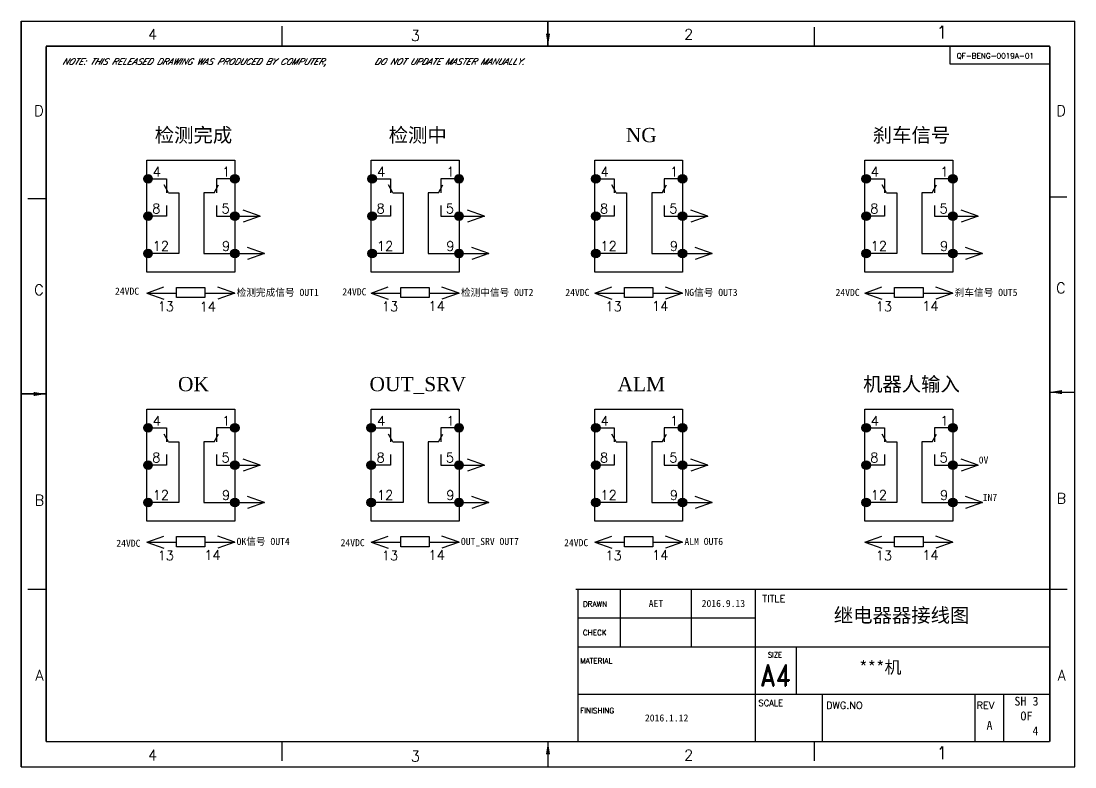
# Model space of a CAD drawing. Extents: x -1417 to 656, y -652 to 1340.
# Drawn here: x -639.8 to -342.8, y -652.2 to -442.2 of the extents above; entities that cross this region are included whole.
import ezdxf
from ezdxf.enums import TextEntityAlignment as Align

# ---------------------------------------------------------------- set-up
doc = ezdxf.new("R2010")
doc.units = 0
doc.header["$LTSCALE"] = 4
doc.layers.get('0').update_dxf_attribs({"linetype": 'CONTINUOUS'})
for name, color, linetype in [('DIM', 253, 'CONTINUOUS'), ('FRAME', 6, 'CONTINUOUS'), ('OUT', 7, 'CONTINUOUS'), ('SCREW', 3, 'CONTINUOUS')]:
    doc.layers.add(name, color=color, linetype=linetype)
doc.styles.add('DIMENSION', font='romans.shx')
doc.styles.add('ROMAND', font='romand')
doc.styles.get("Standard").update_dxf_attribs({"font": ''})
doc.styles.add('STANDARD0', font='times.ttf')
doc.styles.add('STANDARD2', font='SIMPLEX', dxfattribs={"oblique": 20})
doc.styles.add('STANDARD3', font='SIMPLEX', dxfattribs={"width": 0.8})
doc.styles.add('VERTICALBIGFONT', font='txt.shx', dxfattribs={"bigfont": 'bigfont.shx'})
doc.styles.get('Standard').set_extended_font_data('SimSun')
doc.dimstyles.get("Standard").update_dxf_attribs({"dimtxt": 2, "dimasz": 0.18, "dimexe": 0.18, "dimexo": 0.0625, "dimtad": 0, "dimtih": 1, "dimtoh": 1, "dimdec": 4, "dimdsep": 46, "dimlunit": 6, "dimtxsty": 'Standard', "dimcen": 0.09, "dimclrt": 3, "dimadec": 0, "dimazin": 0, "dimtfac": 1, "dimtdec": 4, "dimtofl": 0, "dimtmove": 0, "dimatfit": 3, "dimfxl": 0, "dimtolj": 1, "dimtzin": 0, "dimarcsym": 0})

msp = doc.modelspace()

# ---------------------------------------------------------------- hatches: boundary and pattern name
at = {"layer": 'SCREW'}
h = msp.add_hatch(color=0, dxfattribs=at)
edge = h.paths.add_edge_path()
edge.add_arc((-604.05, -486.66), 1.21, 0, 360)
h = msp.add_hatch(color=0, dxfattribs=at)
edge = h.paths.add_edge_path()
edge.add_arc((-579.62, -486.66), 1.21, 0, 360)
h = msp.add_hatch(color=0, dxfattribs=at)
edge = h.paths.add_edge_path()
edge.add_arc((-540.85, -486.66), 1.21, 0, 360)
h = msp.add_hatch(color=0, dxfattribs=at)
edge = h.paths.add_edge_path()
edge.add_arc((-516.41, -486.66), 1.21, 0, 360)
h = msp.add_hatch(color=0, dxfattribs=at)
edge = h.paths.add_edge_path()
edge.add_arc((-477.85, -486.66), 1.21, 0, 360)
h = msp.add_hatch(color=0, dxfattribs=at)
edge = h.paths.add_edge_path()
edge.add_arc((-453.41, -486.66), 1.21, 0, 360)
h = msp.add_hatch(color=0, dxfattribs=at)
edge = h.paths.add_edge_path()
edge.add_arc((-401.69, -486.66), 1.21, 0, 360)
h = msp.add_hatch(color=0, dxfattribs=at)
edge = h.paths.add_edge_path()
edge.add_arc((-377.26, -486.66), 1.21, 0, 360)
h = msp.add_hatch(color=0, dxfattribs=at)
edge = h.paths.add_edge_path()
edge.add_arc((-604.05, -497.16), 1.21, 0, 360)
h = msp.add_hatch(color=0, dxfattribs=at)
edge = h.paths.add_edge_path()
edge.add_arc((-579.62, -497.16), 1.21, 0, 360)
h = msp.add_hatch(color=0, dxfattribs=at)
edge = h.paths.add_edge_path()
edge.add_arc((-540.85, -497.16), 1.21, 0, 360)
h = msp.add_hatch(color=0, dxfattribs=at)
edge = h.paths.add_edge_path()
edge.add_arc((-516.41, -497.16), 1.21, 0, 360)
h = msp.add_hatch(color=0, dxfattribs=at)
edge = h.paths.add_edge_path()
edge.add_arc((-477.85, -497.16), 1.21, 0, 360)
h = msp.add_hatch(color=0, dxfattribs=at)
edge = h.paths.add_edge_path()
edge.add_arc((-453.41, -497.16), 1.21, 0, 360)
h = msp.add_hatch(color=0, dxfattribs=at)
edge = h.paths.add_edge_path()
edge.add_arc((-401.69, -497.16), 1.21, 0, 360)
h = msp.add_hatch(color=0, dxfattribs=at)
edge = h.paths.add_edge_path()
edge.add_arc((-377.26, -497.16), 1.21, 0, 360)
h = msp.add_hatch(color=0, dxfattribs=at)
edge = h.paths.add_edge_path()
edge.add_arc((-604.05, -507.66), 1.21, 0, 360)
h = msp.add_hatch(color=0, dxfattribs=at)
edge = h.paths.add_edge_path()
edge.add_arc((-579.62, -507.66), 1.21, 0, 360)
h = msp.add_hatch(color=0, dxfattribs=at)
edge = h.paths.add_edge_path()
edge.add_arc((-540.85, -507.66), 1.21, 0, 360)
h = msp.add_hatch(color=0, dxfattribs=at)
edge = h.paths.add_edge_path()
edge.add_arc((-516.41, -507.66), 1.21, 0, 360)
h = msp.add_hatch(color=0, dxfattribs=at)
edge = h.paths.add_edge_path()
edge.add_arc((-477.85, -507.66), 1.21, 0, 360)
h = msp.add_hatch(color=0, dxfattribs=at)
edge = h.paths.add_edge_path()
edge.add_arc((-453.41, -507.66), 1.21, 0, 360)
h = msp.add_hatch(color=0, dxfattribs=at)
edge = h.paths.add_edge_path()
edge.add_arc((-401.69, -507.66), 1.21, 0, 360)
h = msp.add_hatch(color=0, dxfattribs=at)
edge = h.paths.add_edge_path()
edge.add_arc((-377.26, -507.66), 1.21, 0, 360)
h = msp.add_hatch(color=0, dxfattribs=at)
edge = h.paths.add_edge_path()
edge.add_arc((-604.05, -556.78), 1.21, 0, 360)
h = msp.add_hatch(color=0, dxfattribs=at)
edge = h.paths.add_edge_path()
edge.add_arc((-579.62, -556.78), 1.21, 0, 360)
h = msp.add_hatch(color=0, dxfattribs=at)
edge = h.paths.add_edge_path()
edge.add_arc((-541.17, -556.78), 1.21, 0, 360)
h = msp.add_hatch(color=0, dxfattribs=at)
edge = h.paths.add_edge_path()
edge.add_arc((-516.41, -556.78), 1.21, 0, 360)
h = msp.add_hatch(color=0, dxfattribs=at)
edge = h.paths.add_edge_path()
edge.add_arc((-477.85, -556.78), 1.21, 0, 360)
h = msp.add_hatch(color=0, dxfattribs=at)
edge = h.paths.add_edge_path()
edge.add_arc((-453.41, -556.78), 1.21, 0, 360)
h = msp.add_hatch(color=0, dxfattribs=at)
edge = h.paths.add_edge_path()
edge.add_arc((-401.69, -556.78), 1.21, 0, 360)
h = msp.add_hatch(color=0, dxfattribs=at)
edge = h.paths.add_edge_path()
edge.add_arc((-377.26, -556.78), 1.21, 0, 360)
h = msp.add_hatch(color=0, dxfattribs=at)
edge = h.paths.add_edge_path()
edge.add_arc((-604.05, -567.28), 1.21, 0, 360)
h = msp.add_hatch(color=0, dxfattribs=at)
edge = h.paths.add_edge_path()
edge.add_arc((-579.62, -567.28), 1.21, 0, 360)
h = msp.add_hatch(color=0, dxfattribs=at)
edge = h.paths.add_edge_path()
edge.add_arc((-541.17, -567.28), 1.21, 0, 360)
h = msp.add_hatch(color=0, dxfattribs=at)
edge = h.paths.add_edge_path()
edge.add_arc((-516.41, -567.28), 1.21, 0, 360)
h = msp.add_hatch(color=0, dxfattribs=at)
edge = h.paths.add_edge_path()
edge.add_arc((-477.85, -567.28), 1.21, 0, 360)
h = msp.add_hatch(color=0, dxfattribs=at)
edge = h.paths.add_edge_path()
edge.add_arc((-453.41, -567.28), 1.21, 0, 360)
h = msp.add_hatch(color=0, dxfattribs=at)
edge = h.paths.add_edge_path()
edge.add_arc((-401.69, -567.28), 1.21, 0, 360)
h = msp.add_hatch(color=0, dxfattribs=at)
edge = h.paths.add_edge_path()
edge.add_arc((-377.26, -567.28), 1.21, 0, 360)
h = msp.add_hatch(color=0, dxfattribs=at)
edge = h.paths.add_edge_path()
edge.add_arc((-604.05, -577.78), 1.21, 0, 360)
h = msp.add_hatch(color=0, dxfattribs=at)
edge = h.paths.add_edge_path()
edge.add_arc((-579.62, -577.78), 1.21, 0, 360)
h = msp.add_hatch(color=0, dxfattribs=at)
edge = h.paths.add_edge_path()
edge.add_arc((-541.17, -577.78), 1.21, 0, 360)
h = msp.add_hatch(color=0, dxfattribs=at)
edge = h.paths.add_edge_path()
edge.add_arc((-516.41, -577.78), 1.21, 0, 360)
h = msp.add_hatch(color=0, dxfattribs=at)
edge = h.paths.add_edge_path()
edge.add_arc((-477.85, -577.78), 1.21, 0, 360)
h = msp.add_hatch(color=0, dxfattribs=at)
edge = h.paths.add_edge_path()
edge.add_arc((-453.41, -577.78), 1.21, 0, 360)
h = msp.add_hatch(color=0, dxfattribs=at)
edge = h.paths.add_edge_path()
edge.add_arc((-401.69, -577.78), 1.21, 0, 360)
h = msp.add_hatch(color=0, dxfattribs=at)
edge = h.paths.add_edge_path()
edge.add_arc((-377.26, -577.78), 1.21, 0, 360)

# ---------------------------------------------------------------- linework, layer by layer
at = {"color": 0}
for p, q in [((-579.62, -497.16), (-572.45, -497.16)), ((-516.41, -497.16), (-509.24, -497.16)), ((-453.41, -497.16), (-446.24, -497.16)), ((-377.26, -497.16), (-370.09, -497.16)), ((-579.62, -507.66), (-571.24, -507.66)), ((-516.41, -507.66), (-508.03, -507.66)), ((-453.41, -507.66), (-445.03, -507.66)), ((-377.26, -507.66), (-368.88, -507.66)), ((-604.38, -518.82), (-596, -518.82)), ((-588, -518.82), (-579.62, -518.82)), ((-541.17, -518.82), (-532.79, -518.82)), ((-524.79, -518.82), (-516.41, -518.82)), ((-478.17, -518.82), (-469.79, -518.82)), ((-461.79, -518.82), (-453.41, -518.82)), ((-402.02, -518.82), (-393.64, -518.82)), ((-385.64, -518.82), (-377.26, -518.82)), ((-579.62, -567.28), (-572.45, -567.28)), ((-516.41, -567.28), (-509.24, -567.28)), ((-453.41, -567.28), (-446.24, -567.28)), ((-377.26, -567.28), (-370.09, -567.28)), ((-579.62, -577.78), (-571.24, -577.78)), ((-516.41, -577.78), (-508.03, -577.78)), ((-453.41, -577.78), (-445.03, -577.78)), ((-377.26, -577.78), (-368.88, -577.78)), ((-604.38, -588.94), (-596, -588.94)), ((-588, -588.94), (-579.62, -588.94)), ((-541.17, -588.94), (-532.79, -588.94)), ((-524.79, -588.94), (-516.41, -588.94)), ((-478.17, -588.94), (-469.79, -588.94)), ((-461.79, -588.94), (-453.41, -588.94)), ((-402.02, -588.94), (-393.64, -588.94)), ((-385.64, -588.94), (-377.26, -588.94))]:
    msp.add_line(p, q, dxfattribs=at)
for points in [[(-596, -517.22), (-588, -517.22), (-588, -520.1), (-596, -520.1)], [(-532.79, -517.22), (-524.79, -517.22), (-524.79, -520.1), (-532.79, -520.1)], [(-469.79, -517.22), (-461.79, -517.22), (-461.79, -520.1), (-469.79, -520.1)], [(-393.64, -517.22), (-385.64, -517.22), (-385.64, -520.1), (-393.64, -520.1)], [(-596, -587.34), (-588, -587.34), (-588, -590.22), (-596, -590.22)], [(-532.79, -587.34), (-524.79, -587.34), (-524.79, -590.22), (-532.79, -590.22)], [(-469.79, -587.34), (-461.79, -587.34), (-461.79, -590.22), (-469.79, -590.22)], [(-393.64, -587.34), (-385.64, -587.34), (-385.64, -590.22), (-393.64, -590.22)]]:
    msp.add_lwpolyline(points, close=True, dxfattribs=at)
at = {"layer": 'DIM', "lineweight": -3}
for p, q in [((-406.2, -449.3), (-349.9, -449.3)), ((-378.05, -449.3), (-378.05, -454.3)), ((-378.05, -454.3), (-349.9, -454.3))]:
    msp.add_line(p, q, dxfattribs=at)
at = {"layer": 'FRAME', "color": 253, "lineweight": -3}
for p, q in [((-639.83, -442.23), (-342.83, -442.23)), ((-639.83, -442.23), (-342.83, -442.23)), ((-639.83, -652.23), (-639.83, -442.23)), ((-639.83, -442.23), (-639.83, -652.23)), ((-491.33, -442.23), (-491.33, -449.3)), ((-342.83, -652.23), (-342.83, -442.23)), ((-566.33, -443.62), (-566.33, -449.3)), ((-416.33, -443.9), (-416.33, -449.3)), ((-637.97, -492.23), (-632.76, -492.23)), ((-349.95, -491.7), (-345.1, -491.7)), ((-639.52, -547.23), (-632.76, -547.23)), ((-349.95, -546.7), (-342.88, -546.7)), ((-637.97, -602.23), (-632.76, -602.23)), ((-470.9, -618.38), (-470.9, -602.16)), ((-470.9, -618.38), (-470.9, -602.16)), ((-450.9, -618.38), (-450.9, -602.16)), ((-450.9, -618.38), (-450.9, -602.16)), ((-349.9, -602.23), (-345.05, -602.23)), ((-482.9, -610.27), (-432.9, -610.27)), ((-482.9, -610.27), (-432.9, -610.27)), ((-482.9, -618.38), (-432.9, -618.38)), ((-432.9, -618.38), (-349.9, -618.38)), ((-432.9, -618.38), (-349.9, -618.38)), ((-421.3, -631.75), (-421.3, -618.38)), ((-482.9, -631.75), (-432.9, -631.75)), ((-482.9, -631.75), (-432.9, -631.75)), ((-432.9, -631.75), (-349.9, -631.75)), ((-414.07, -631.75), (-414.07, -645.16)), ((-370.9, -645.16), (-370.9, -631.75)), ((-362.9, -645.16), (-362.9, -631.75)), ((-370.9, -645.16), (-370.9, -635.16)), ((-362.9, -645.16), (-362.9, -635.16)), ((-566.33, -645.16), (-566.33, -650.57)), ((-491.33, -645.16), (-491.33, -652.23)), ((-416.33, -645.16), (-416.33, -650.57)), ((-639.83, -652.23), (-342.83, -652.23))]:
    msp.add_line(p, q, dxfattribs=at)
at = {"layer": 'FRAME', "lineweight": -3}
for p, q in [((-483.52, -602.16), (-349.9, -602.16)), ((-482.9, -602.16), (-482.9, -645.16)), ((-432.9, -602.16), (-432.9, -645.16))]:
    msp.add_line(p, q, dxfattribs=at)
for points in [[(-349.9, -449.3, 0.4, 0.4, 0), (-632.76, -449.3, 0.4, 0.4, 0)], [(-632.76, -449.3, 0.4, 0.4, 0), (-632.76, -645.16, 0.4, 0.4, 0)], [(-349.9, -449.3, 0.4, 0.4, 0), (-349.9, -645.16, 0.4, 0.4, 0)], [(-482.9, -602.16, 0.4, 0.4, 0), (-482.9, -645.16, 0.4, 0.4, 0)], [(-432.9, -602.16, 0.4, 0.4, 0), (-432.9, -645.16, 0.4, 0.4, 0)], [(-632.76, -645.16, 0.4, 0.4, 0), (-349.9, -645.16, 0.4, 0.4, 0)]]:
    msp.add_lwpolyline(points, format="xyseb", dxfattribs=at)
at = {"layer": 'SCREW', "color": 0}
for p, q in [((-604.05, -486.66), (-598.89, -486.66)), ((-598.89, -486.66), (-598.89, -490.56)), ((-579.62, -486.66), (-584.78, -486.66)), ((-584.78, -486.66), (-584.78, -490.56)), ((-579.62, -486.66), (-579.62, -507.66)), ((-540.85, -486.66), (-535.69, -486.66)), ((-535.69, -486.66), (-535.69, -490.56)), ((-516.41, -486.66), (-521.57, -486.66)), ((-521.57, -486.66), (-521.57, -490.56)), ((-516.41, -486.66), (-516.41, -507.66)), ((-477.85, -486.66), (-472.69, -486.66)), ((-472.69, -486.66), (-472.69, -490.56)), ((-453.41, -486.66), (-458.57, -486.66)), ((-458.57, -486.66), (-458.57, -490.56)), ((-453.41, -486.66), (-453.41, -507.66)), ((-401.69, -486.66), (-396.53, -486.66)), ((-396.53, -486.66), (-396.53, -490.56)), ((-377.26, -486.66), (-382.42, -486.66)), ((-382.42, -486.66), (-382.42, -490.56)), ((-377.26, -486.66), (-377.26, -507.66)), ((-598.28, -490.56), (-599.51, -488.38)), ((-585.39, -490.56), (-584.15, -488.38)), ((-535.08, -490.56), (-536.31, -488.38)), ((-522.18, -490.56), (-520.95, -488.38)), ((-472.08, -490.56), (-473.31, -488.38)), ((-459.18, -490.56), (-457.95, -488.38)), ((-395.92, -490.56), (-397.16, -488.38)), ((-383.03, -490.56), (-381.8, -488.38)), ((-598.28, -490.56), (-595.36, -490.56)), ((-595.36, -490.56), (-595.36, -507.66)), ((-585.39, -490.56), (-588.3, -490.56)), ((-588.3, -490.56), (-588.3, -507.66)), ((-535.08, -490.56), (-532.16, -490.56)), ((-532.16, -490.56), (-532.16, -507.66)), ((-522.18, -490.56), (-525.1, -490.56)), ((-525.1, -490.56), (-525.1, -507.66)), ((-472.08, -490.56), (-469.16, -490.56)), ((-469.16, -490.56), (-469.16, -507.66)), ((-459.18, -490.56), (-462.1, -490.56)), ((-462.1, -490.56), (-462.1, -507.66)), ((-395.92, -490.56), (-393.01, -490.56)), ((-393.01, -490.56), (-393.01, -507.66)), ((-383.03, -490.56), (-385.95, -490.56)), ((-385.95, -490.56), (-385.95, -507.66)), ((-598.89, -494.19), (-598.89, -497.16)), ((-584.78, -494.19), (-584.78, -497.16)), ((-572.45, -497.16), (-577.25, -495.49)), ((-535.69, -494.19), (-535.69, -497.16)), ((-521.57, -494.19), (-521.57, -497.16)), ((-509.24, -497.16), (-514.04, -495.49)), ((-472.69, -494.19), (-472.69, -497.16)), ((-458.57, -494.19), (-458.57, -497.16)), ((-446.24, -497.16), (-451.04, -495.49)), ((-396.53, -494.19), (-396.53, -497.16)), ((-382.42, -494.19), (-382.42, -497.16)), ((-370.09, -497.16), (-374.89, -495.49)), ((-598.89, -497.16), (-604.05, -497.16)), ((-584.78, -497.16), (-579.62, -497.16)), ((-572.45, -497.16), (-577.25, -498.88)), ((-535.69, -497.16), (-540.85, -497.16)), ((-521.57, -497.16), (-516.41, -497.16)), ((-509.24, -497.16), (-514.04, -498.88)), ((-472.69, -497.16), (-477.85, -497.16)), ((-458.57, -497.16), (-453.41, -497.16)), ((-446.24, -497.16), (-451.04, -498.88)), ((-396.53, -497.16), (-401.69, -497.16)), ((-382.42, -497.16), (-377.26, -497.16)), ((-370.09, -497.16), (-374.89, -498.88)), ((-595.36, -507.66), (-604.05, -507.66)), ((-588.3, -507.66), (-579.62, -507.66)), ((-571.24, -507.66), (-576.04, -505.99)), ((-571.24, -507.66), (-576.04, -509.38)), ((-532.16, -507.66), (-540.85, -507.66)), ((-525.1, -507.66), (-516.41, -507.66)), ((-508.03, -507.66), (-512.83, -505.99)), ((-508.03, -507.66), (-512.83, -509.38)), ((-469.16, -507.66), (-477.85, -507.66)), ((-462.1, -507.66), (-453.41, -507.66)), ((-445.03, -507.66), (-449.83, -505.99)), ((-445.03, -507.66), (-449.83, -509.38)), ((-393.01, -507.66), (-401.69, -507.66)), ((-385.95, -507.66), (-377.26, -507.66)), ((-368.88, -507.66), (-373.68, -505.99)), ((-368.88, -507.66), (-373.68, -509.38)), ((-604.38, -518.82), (-599.58, -517.1)), ((-604.38, -518.82), (-599.58, -520.49)), ((-579.62, -518.82), (-584.42, -517.15)), ((-579.62, -518.82), (-584.42, -520.53)), ((-541.17, -518.82), (-536.37, -517.1)), ((-541.17, -518.82), (-536.37, -520.49)), ((-516.41, -518.82), (-521.21, -517.15)), ((-516.41, -518.82), (-521.21, -520.53)), ((-478.17, -518.82), (-473.37, -517.1)), ((-478.17, -518.82), (-473.37, -520.49)), ((-453.41, -518.82), (-458.21, -517.15)), ((-453.41, -518.82), (-458.21, -520.53)), ((-402.02, -518.82), (-397.22, -517.1)), ((-402.02, -518.82), (-397.22, -520.49)), ((-377.26, -518.82), (-382.06, -517.15)), ((-377.26, -518.82), (-382.06, -520.53)), ((-604.05, -556.78), (-598.89, -556.78)), ((-598.89, -556.78), (-598.89, -560.68)), ((-579.62, -556.78), (-584.78, -556.78)), ((-584.78, -556.78), (-584.78, -560.68)), ((-579.62, -556.78), (-579.62, -577.78)), ((-540.85, -556.78), (-535.69, -556.78)), ((-535.69, -556.78), (-535.69, -560.68)), ((-516.41, -556.78), (-521.57, -556.78)), ((-521.57, -556.78), (-521.57, -560.68)), ((-516.41, -556.78), (-516.41, -577.78)), ((-477.85, -556.78), (-472.69, -556.78)), ((-472.69, -556.78), (-472.69, -560.68)), ((-453.41, -556.78), (-458.57, -556.78)), ((-458.57, -556.78), (-458.57, -560.68)), ((-453.41, -556.78), (-453.41, -577.78)), ((-401.69, -556.78), (-396.53, -556.78)), ((-396.53, -556.78), (-396.53, -560.68)), ((-377.26, -556.78), (-382.42, -556.78)), ((-382.42, -556.78), (-382.42, -560.68)), ((-377.26, -556.78), (-377.26, -577.78)), ((-598.28, -560.68), (-599.51, -558.5)), ((-598.28, -560.68), (-595.36, -560.68)), ((-595.36, -560.68), (-595.36, -577.78)), ((-585.39, -560.68), (-588.3, -560.68)), ((-588.3, -560.68), (-588.3, -577.78)), ((-585.39, -560.68), (-584.15, -558.5)), ((-535.08, -560.68), (-536.31, -558.5)), ((-535.08, -560.68), (-532.16, -560.68)), ((-532.16, -560.68), (-532.16, -577.78)), ((-522.18, -560.68), (-525.1, -560.68)), ((-525.1, -560.68), (-525.1, -577.78)), ((-522.18, -560.68), (-520.95, -558.5)), ((-472.08, -560.68), (-473.31, -558.5)), ((-472.08, -560.68), (-469.16, -560.68)), ((-469.16, -560.68), (-469.16, -577.78)), ((-459.18, -560.68), (-462.1, -560.68)), ((-462.1, -560.68), (-462.1, -577.78)), ((-459.18, -560.68), (-457.95, -558.5)), ((-395.92, -560.68), (-397.16, -558.5)), ((-395.92, -560.68), (-393.01, -560.68)), ((-393.01, -560.68), (-393.01, -577.78)), ((-383.03, -560.68), (-385.95, -560.68)), ((-385.95, -560.68), (-385.95, -577.78)), ((-383.03, -560.68), (-381.8, -558.5)), ((-598.89, -564.31), (-598.89, -567.28)), ((-584.78, -564.31), (-584.78, -567.28)), ((-572.45, -567.28), (-577.25, -565.61)), ((-535.69, -564.31), (-535.69, -567.28)), ((-521.57, -564.31), (-521.57, -567.28)), ((-509.24, -567.28), (-514.04, -565.61)), ((-472.69, -564.31), (-472.69, -567.28)), ((-458.57, -564.31), (-458.57, -567.28)), ((-446.24, -567.28), (-451.04, -565.61)), ((-396.53, -564.31), (-396.53, -567.28)), ((-382.42, -564.31), (-382.42, -567.28)), ((-370.09, -567.28), (-374.89, -565.61)), ((-598.89, -567.28), (-604.05, -567.28)), ((-584.78, -567.28), (-579.62, -567.28)), ((-572.45, -567.28), (-577.25, -569)), ((-535.69, -567.28), (-540.85, -567.28)), ((-521.57, -567.28), (-516.41, -567.28)), ((-509.24, -567.28), (-514.04, -569)), ((-472.69, -567.28), (-477.85, -567.28)), ((-458.57, -567.28), (-453.41, -567.28)), ((-446.24, -567.28), (-451.04, -569)), ((-396.53, -567.28), (-401.69, -567.28)), ((-382.42, -567.28), (-377.26, -567.28)), ((-370.09, -567.28), (-374.89, -569)), ((-571.24, -577.78), (-576.04, -576.11)), ((-508.03, -577.78), (-512.83, -576.11)), ((-445.03, -577.78), (-449.83, -576.11)), ((-368.88, -577.78), (-373.68, -576.11)), ((-595.36, -577.78), (-604.05, -577.78)), ((-588.3, -577.78), (-579.62, -577.78)), ((-571.24, -577.78), (-576.04, -579.5)), ((-532.16, -577.78), (-540.85, -577.78)), ((-525.1, -577.78), (-516.41, -577.78)), ((-508.03, -577.78), (-512.83, -579.5)), ((-469.16, -577.78), (-477.85, -577.78)), ((-462.1, -577.78), (-453.41, -577.78)), ((-445.03, -577.78), (-449.83, -579.5)), ((-393.01, -577.78), (-401.69, -577.78)), ((-385.95, -577.78), (-377.26, -577.78)), ((-368.88, -577.78), (-373.68, -579.5)), ((-604.38, -588.94), (-599.58, -587.22)), ((-579.62, -588.94), (-584.42, -587.27)), ((-541.17, -588.94), (-536.37, -587.22)), ((-516.41, -588.94), (-521.21, -587.27)), ((-478.17, -588.94), (-473.37, -587.22)), ((-453.41, -588.94), (-458.21, -587.27)), ((-402.02, -588.94), (-397.22, -587.22)), ((-377.26, -588.94), (-382.06, -587.27)), ((-604.38, -588.94), (-599.58, -590.61)), ((-579.62, -588.94), (-584.42, -590.65)), ((-541.17, -588.94), (-536.37, -590.61)), ((-516.41, -588.94), (-521.21, -590.65)), ((-478.17, -588.94), (-473.37, -590.61)), ((-453.41, -588.94), (-458.21, -590.65)), ((-402.02, -588.94), (-397.22, -590.61)), ((-377.26, -588.94), (-382.06, -590.65))]:
    msp.add_line(p, q, dxfattribs=at)
for points in [[(-604.38, -481.41), (-579.62, -481.41), (-579.62, -512.91), (-604.38, -512.91)], [(-541.17, -481.41), (-516.41, -481.41), (-516.41, -512.91), (-541.17, -512.91)], [(-478.17, -481.41), (-453.41, -481.41), (-453.41, -512.91), (-478.17, -512.91)], [(-402.02, -481.41), (-377.26, -481.41), (-377.26, -512.91), (-402.02, -512.91)], [(-604.38, -551.53), (-579.62, -551.53), (-579.62, -583.03), (-604.38, -583.03)], [(-541.17, -551.53), (-516.41, -551.53), (-516.41, -583.03), (-541.17, -583.03)], [(-478.17, -551.53), (-453.41, -551.53), (-453.41, -583.03), (-478.17, -583.03)], [(-402.02, -551.53), (-377.26, -551.53), (-377.26, -583.03), (-402.02, -583.03)]]:
    msp.add_lwpolyline(points, close=True, dxfattribs=at)
for centre in [(-604.05, -486.66), (-579.62, -486.66), (-540.85, -486.66), (-516.41, -486.66), (-477.85, -486.66), (-453.41, -486.66), (-401.69, -486.66), (-377.26, -486.66), (-604.05, -497.16), (-579.62, -497.16), (-540.85, -497.16), (-516.41, -497.16), (-477.85, -497.16), (-453.41, -497.16), (-401.69, -497.16), (-377.26, -497.16), (-604.05, -507.66), (-579.62, -507.66), (-540.85, -507.66), (-516.41, -507.66), (-477.85, -507.66), (-453.41, -507.66), (-401.69, -507.66), (-377.26, -507.66), (-604.05, -556.78), (-579.62, -556.78), (-541.17, -556.78), (-516.41, -556.78), (-477.85, -556.78), (-453.41, -556.78), (-401.69, -556.78), (-377.26, -556.78), (-604.05, -567.28), (-579.62, -567.28), (-541.17, -567.28), (-516.41, -567.28), (-477.85, -567.28), (-453.41, -567.28), (-401.69, -567.28), (-377.26, -567.28), (-604.05, -577.78), (-579.62, -577.78), (-541.17, -577.78), (-516.41, -577.78), (-477.85, -577.78), (-453.41, -577.78), (-401.69, -577.78), (-377.26, -577.78)]:
    msp.add_circle(centre, 1.21, dxfattribs=at)

# ---------------------------------------------------------------- texts
at = {"lineweight": -3}
for s, insert, char_height, width, attachment_point in [('{\\fSimSun|b0|i0|c134|p2;AET}', (-460.9, -606.22), 2, 20, 5), ('\\A1;2016.9.13', (-441.9, -606.22), 2, 18, 5), ('{\\fSimHei|b0|i0|c134|p2;***机  }', (-403.64, -622.43), 3.5, 55.6763, 1), ('{\\fSimSun|b0|i0|c134|p2;SH 3\\P OF\\P   4}', (-359.89, -643.31), 2.5, 8.1055, 7), ('\\A1;{\\fSimSun|b0|i0|c134|p2;2016.1.12}', (-457.9, -638.46), 2, 50, 5), ('{\\fSimSun|b0|i0|c134|p2;\\PA}', (-366.9, -638.46), 2.5, 8, 5)]:
    msp.add_mtext(s, dxfattribs=dict(at, insert=insert, char_height=char_height, width=width, attachment_point=attachment_point))
at = {"layer": 'DIM', "color": 0, "style": 'STANDARD0'}
for s, p in [('检测完成', (-591.25, -476.32)), ('检测中', (-528.04, -476.32)), ('刹车信号', (-388.89, -476.32)), ('NG', (-465.04, -476.32)), ('OK', (-591.25, -546.44)), ('OUT_SRV', (-528.04, -546.44)), ('ALM', (-465.04, -546.44)), ('机器人输入', (-388.89, -546.44))]:
    msp.add_text(s, height=4, dxfattribs=at).set_placement(p, align=Align.CENTER)
at = {"layer": 'DIM', "lineweight": -3, "insert": (-376.15, -451.27), "char_height": 1.5, "width": 45.8534, "attachment_point": 1, "style": 'DIMENSION'}
msp.add_mtext('QF-BENG-0019A-01', dxfattribs=at)
at = {"layer": 'FRAME', "color": 253, "lineweight": -3, "style": 'DIMENSION'}
for s, height, p in [('4', 3, (-604.05, -447.46)), ('3', 3, (-530, -447.82)), ('2', 3, (-452.97, -447.46)), ('1', 3.5, (-381.82, -447.1)), ('D', 3, (-636.15, -468.97)), ('D', 3, (-348.08, -468.97)), ('C', 3, (-636.15, -519.4)), ('C', 3, (-348.13, -518.87)), ('B', 3, (-636.03, -578.64)), ('B', 3, (-348.01, -578.11)), ('DRAWN', 1.5, (-481.48, -607.12)), ('DRAWN', 1.5, (-481.48, -607.12)), ('TITLE', 2, (-430.94, -605.84)), ('CHECK', 1.5, (-481.48, -615.18)), ('CHECK', 1.5, (-481.48, -615.18)), ('MATERIAL', 1.5, (-482.27, -623.13)), ('A', 3, (-635.79, -627.94)), ('A', 3, (-347.72, -627.94)), ('SCALE', 1.7, (-431.99, -635.09)), ('DWG.NO', 2, (-412.94, -635.87)), ('REV', 2, (-370.51, -635.87)), ('FINISHING', 1.5, (-482.27, -637.14)), ('4', 3, (-604.05, -650.39)), ('2', 3, (-452.97, -650.39)), ('1', 3.5, (-381.82, -650.03)), ('3', 3, (-530, -650.75))]:
    msp.add_text(s, height=height, dxfattribs=at).set_placement(p)
at = {"layer": 'FRAME', "color": 253, "lineweight": -3, "insert": (-410.78, -607.52), "char_height": 4, "width": 59.6618, "attachment_point": 1, "style": 'VERTICALBIGFONT'}
msp.add_mtext('{\\fSimSun|b0|i0|c134|p2;\\C7;继电器器接线图}', dxfattribs=at)
at = {"layer": 'OUT', "color": 253, "lineweight": -3, "style": 'STANDARD2', "oblique": 30}
for s, p in [('NOTE: THIS RELEASED DRAWING WAS PRODUCED BY COMPUTER,', (-628.25, -454.5)), ('DO NOT UPDATE MASTER MANUALLY.', (-540.32, -454.5))]:
    msp.add_text(s, height=1.7349, dxfattribs=at).set_placement(p)
at = {"layer": 'OUT', "color": 253, "lineweight": -3, "style": 'STANDARD3', "width": 0.9}
msp.add_text('SIZE', height=1.524, dxfattribs=at).set_placement((-429.33, -621.47))
at = {"layer": 'OUT', "lineweight": -3, "style": 'ROMAND', "width": 0.782434}
msp.add_text('A4', height=5.952, dxfattribs=at).set_placement((-431.45, -629.37), (-423.02, -629.37), align=Align.FIT)
at = {"layer": 'SCREW', "color": 0, "style": 'DIMENSION'}
for s, p in [('4', (-602.73, -486.01)), ('1', (-583.17, -486.01)), ('4', (-539.52, -486.01)), ('1', (-519.96, -486.01)), ('4', (-476.52, -486.01)), ('1', (-456.97, -486.01)), ('4', (-400.37, -486.01)), ('1', (-380.81, -486.01)), ('8', (-602.89, -496.37)), ('5', (-583.33, -496.37)), ('8', (-539.68, -496.37)), ('5', (-520.12, -496.37)), ('8', (-476.68, -496.37)), ('5', (-457.13, -496.37)), ('8', (-400.53, -496.37)), ('5', (-380.97, -496.37)), ('12', (-602.77, -506.93)), ('9', (-583.21, -506.93)), ('12', (-539.56, -506.93)), ('9', (-520.01, -506.93)), ('12', (-476.56, -506.93)), ('9', (-457.01, -506.93)), ('12', (-400.41, -506.93)), ('9', (-380.85, -506.93)), ('13', (-601.37, -523.93)), ('14', (-589.53, -523.99)), ('13', (-538.17, -523.93)), ('14', (-525.02, -523.83)), ('13', (-475.17, -523.93)), ('14', (-462.02, -523.83)), ('13', (-399.01, -523.93)), ('14', (-385.87, -523.83)), ('4', (-602.73, -556.13)), ('1', (-583.17, -556.13)), ('4', (-539.52, -556.13)), ('1', (-519.96, -556.13)), ('4', (-476.52, -556.13)), ('1', (-456.97, -556.13)), ('4', (-400.37, -556.13)), ('1', (-380.81, -556.13)), ('8', (-602.89, -566.49)), ('5', (-583.33, -566.49)), ('8', (-539.68, -566.49)), ('5', (-520.12, -566.49)), ('8', (-476.68, -566.49)), ('5', (-457.13, -566.49)), ('8', (-400.53, -566.49)), ('5', (-380.97, -566.49)), ('12', (-602.77, -577.05)), ('9', (-583.21, -577.05)), ('12', (-539.56, -577.05)), ('9', (-520.01, -577.05)), ('12', (-476.56, -577.05)), ('9', (-457.01, -577.05)), ('12', (-400.41, -577.05)), ('9', (-380.85, -577.05)), ('13', (-601.37, -594.05)), ('14', (-588.23, -593.95)), ('13', (-538.17, -594.05)), ('14', (-525.02, -593.95)), ('13', (-475.17, -594.05)), ('14', (-462.02, -593.95)), ('13', (-399.01, -594.05)), ('14', (-385.87, -593.95))]:
    msp.add_text(s, height=2.7, dxfattribs=at).set_placement(p)
at = {"layer": 'SCREW', "color": 0}
for s, p in [('24VDC', (-613.36, -519.28)), ('检测完成信号 OUT1', (-579.09, -519.63)), ('24VDC', (-549.3, -519.46)), ('检测中信号 OUT2', (-515.88, -519.63)), ('24VDC', (-486.45, -519.63)), ('NG信号 OUT3', (-452.88, -519.63)), ('24VDC', (-410.3, -519.63)), ('刹车信号 OUT5', (-376.73, -519.63)), ('0V', (-369.95, -566.81)), ('IN7', (-368.82, -577.35)), ('OK信号 OUT4', (-579.09, -589.75)), ('24VDC', (-549.79, -590.09)), ('OUT_SRV OUT7', (-515.88, -589.75)), ('24VDC', (-486.79, -590.09)), ('ALM OUT6', (-452.88, -589.75)), ('24VDC', (-612.99, -590.26))]:
    msp.add_text(s, height=2, dxfattribs=at).set_placement(p)

# ---------------------------------------------------------------- leaders
at = {"color": 253, "lineweight": -3}
for points in [[(-491.33, -449.3), (-491.33, -442.23)], [(-349.95, -546.7), (-342.88, -546.7)], [(-632.76, -547.23), (-639.83, -547.23)], [(-491.33, -645.16), (-491.33, -652.23)]]:
    msp.add_leader(points, dimstyle='Standard', override={"dimtxt": 2.5, "dimasz": 3.5, "dimexe": 1.5, "dimexo": 1, "dimgap": 1, "dimtih": 0, "dimtoh": 0, "dimdec": 1, "dimcen": 0, "dimclrd": 253, "dimclre": 253, "dimclrt": 171, "dimtfac": 0.8, "dimtofl": 1, "dimtzin": 8}, dxfattribs=at)

doc.saveas('drawing.dxf')
